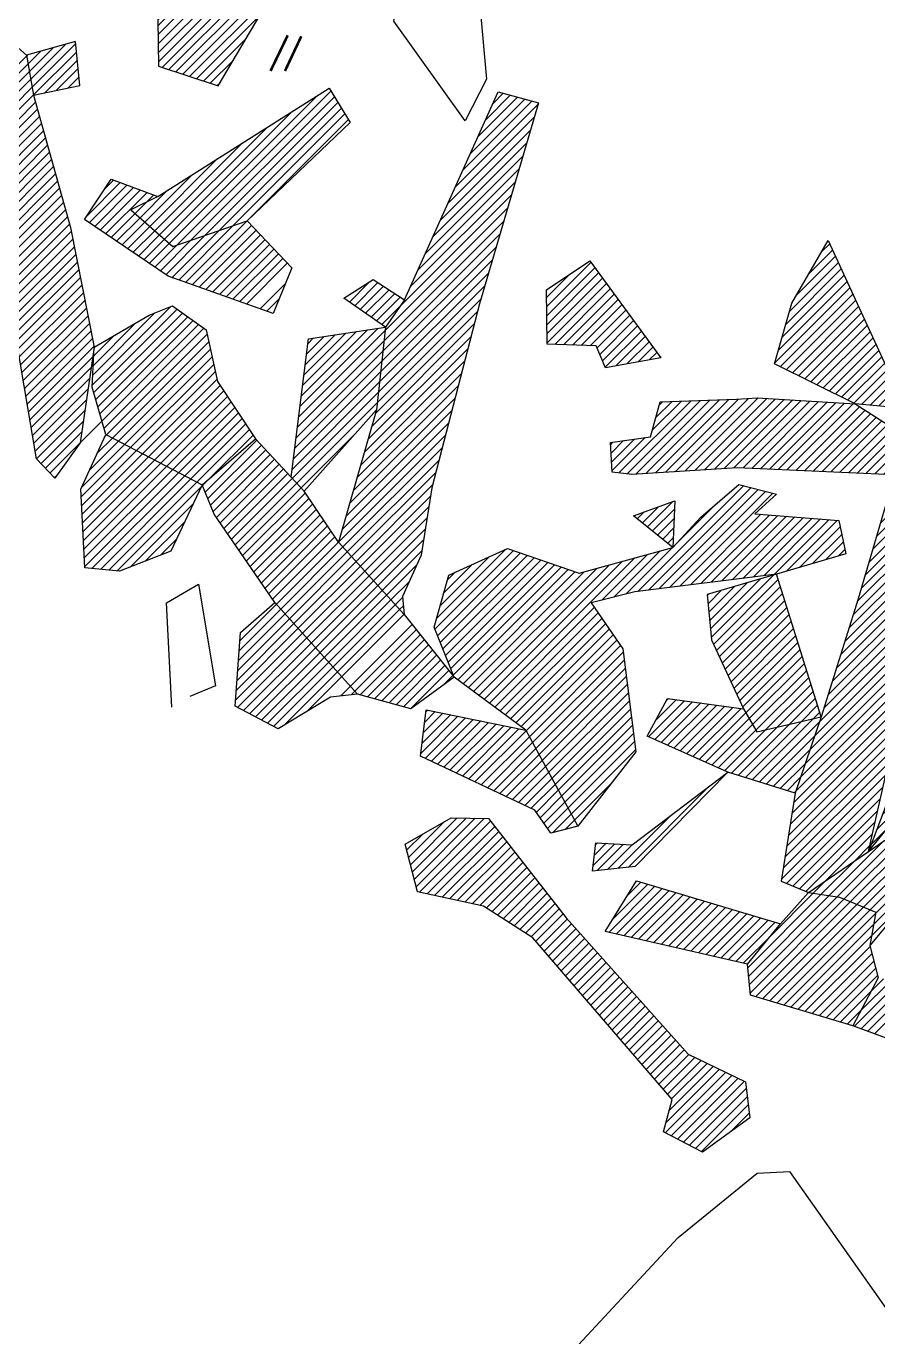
# Model space of a CAD drawing. Header units: metres. Extents: x -2.03 to 0.57, y -19.87 to -14.8.
# Drawn here: x -0.305 to 0.023, y -19.431 to -18.926 of the extents above; entities that cross this region are included whole.
import ezdxf

# ---------------------------------------------------------------- set-up
doc = ezdxf.new("R2010")
doc.units = ezdxf.units.M
doc.header["$LTSCALE"] = 25
doc.header["$MEASUREMENT"] = 0
doc.layers.get('0').update_dxf_attribs({"linetype": 'CONTINUOUS'})
for name, color, linetype in [('FEUER', 1, 'CONTINUOUS'), ('KNOCHEN', 2, 'CONTINUOUS'), ('KNOCHENSCHRAFF', 2, 'CONTINUOUS'), ('STEINE', 4, 'CONTINUOUS')]:
    doc.layers.add(name, color=color, linetype=linetype)

# ---------------------------------------------------------------- blocks, each defined once
blk = doc.blocks.new('*X8')
at = {"color": 0}
for p, q in [((-32.464, -1895.691), (-30.508, -1893.734)), ((-32.456, -1896.036), (-30.455, -1894.035)), ((-32.4, -1896.334), (-30.402, -1894.335)), ((-32.344, -1896.631), (-30.349, -1894.636)), ((-32.288, -1896.929), (-30.296, -1894.936)), ((-32.232, -1897.226), (-30.242, -1895.237)), ((-32.176, -1897.524), (-30.166, -1895.514)), ((-32.12, -1897.821), (-30.089, -1895.79)), ((-32.064, -1898.119), (-30.012, -1896.067)), ((-32.008, -1898.416), (-29.935, -1896.344)), ((-31.952, -1898.713), (-29.858, -1896.62)), ((-31.896, -1899.011), (-29.781, -1896.897)), ((-31.839, -1899.308), (-29.704, -1897.173)), ((-31.783, -1899.606), (-29.627, -1897.45)), ((-31.727, -1899.903), (-29.55, -1897.726)), ((-31.674, -1900.204), (-29.473, -1898.003)), ((-31.623, -1900.506), (-29.396, -1898.28)), ((-31.571, -1900.808), (-29.319, -1898.556)), ((-31.52, -1901.11), (-29.242, -1898.833)), ((-31.468, -1901.412), (-29.165, -1899.109)), ((-31.417, -1901.714), (-29.088, -1899.386)), ((-31.365, -1902.016), (-29.011, -1899.662)), ((-31.314, -1902.318), (-28.934, -1899.939)), ((-31.262, -1902.62), (-28.857, -1900.216)), ((-31.211, -1902.922), (-28.79, -1900.502)), ((-31.159, -1903.224), (-28.732, -1900.797)), ((-31.108, -1903.526), (-28.673, -1901.092)), ((-31.056, -1903.828), (-28.615, -1901.387)), ((-31.005, -1904.13), (-28.556, -1901.682)), ((-30.953, -1904.433), (-28.497, -1901.977)), ((-30.902, -1904.735), (-28.439, -1902.272)), ((-30.85, -1905.037), (-28.38, -1902.567)), ((-30.799, -1905.339), (-28.322, -1902.862)), ((-30.747, -1905.641), (-28.263, -1903.157)), ((-30.695, -1905.943), (-28.205, -1903.452)), ((-30.644, -1906.245), (-28.146, -1903.747)), ((-27.977, -1906.407), (-24.972, -1903.401)), ((-27.959, -1906.035), (-25.568, -1903.643)), ((-27.923, -1906.706), (-24.716, -1903.498)), ((-27.844, -1906.981), (-24.509, -1903.645)), ((-27.766, -1907.255), (-24.302, -1903.791)), ((-30.592, -1906.547), (-28.088, -1904.042)), ((-30.541, -1906.849), (-28.029, -1904.337)), ((-29.61, -1909.807), (-23.888, -1904.085)), ((-27.941, -1905.663), (-26.317, -1904.039)), ((-27.687, -1907.53), (-24.095, -1903.938)), ((-27.529, -1908.08), (-23.681, -1904.231)), ((-30.489, -1907.151), (-27.97, -1904.632)), ((-27.922, -1905.291), (-27.155, -1904.523)), ((-27.438, -1908.342), (-23.554, -1904.458)), ((-27.206, -1908.463), (-23.492, -1904.749)), ((-30.438, -1907.453), (-27.912, -1904.927)), ((-30.386, -1907.755), (-27.96, -1905.329)), ((-26.973, -1908.584), (-23.429, -1905.04)), ((-26.741, -1908.706), (-23.366, -1905.331)), ((-30.335, -1908.057), (-28.021, -1905.743)), ((-26.508, -1908.827), (-23.303, -1905.622)), ((-30.283, -1908.359), (-28.082, -1906.158)), ((-26.276, -1908.948), (-23.241, -1905.912)), ((-26.044, -1909.069), (-23.178, -1906.203)), ((-30.232, -1908.661), (-28.143, -1906.572)), ((-25.811, -1909.19), (-23.057, -1906.436)), ((-25.579, -1909.311), (-22.915, -1906.648)), ((-25.346, -1909.432), (-22.774, -1906.86)), ((-30.18, -1908.963), (-28.203, -1906.986)), ((-25.114, -1909.553), (-22.633, -1907.072)), ((-24.881, -1909.675), (-22.491, -1907.285)), ((-30.13, -1909.266), (-28.264, -1907.4)), ((-29.956, -1909.446), (-28.325, -1907.815)), ((-24.649, -1909.796), (-22.35, -1907.497)), ((-24.417, -1909.917), (-22.209, -1907.709)), ((-29.783, -1909.626), (-28.386, -1908.229)), ((-27.481, -1908.385), (-27.438, -1908.342)), ((-24.184, -1910.038), (-22.067, -1907.921)), ((-23.952, -1910.159), (-21.926, -1908.133)), ((-23.439, -1910), (-21.785, -1908.346)), ((-28.406, -1910.724), (-26.508, -1908.827)), ((-28.377, -1910.342), (-26.741, -1908.706)), ((-28.078, -1909.689), (-26.973, -1908.584)), ((-27.78, -1909.037), (-27.206, -1908.463)), ((-23.633, -1910.547), (-21.635, -1908.549)), ((-23.53, -1910.798), (-21.464, -1908.732)), ((-28.39, -1911.062), (-26.276, -1908.948)), ((-28.374, -1911.399), (-26.044, -1909.069)), ((-28.357, -1911.736), (-25.811, -1909.19)), ((-28.341, -1912.074), (-25.579, -1909.311)), ((-23.427, -1911.049), (-21.294, -1908.916)), ((-23.325, -1911.3), (-21.124, -1909.099)), ((-23.198, -1911.526), (-20.954, -1909.283)), ((-29.436, -1909.987), (-29.341, -1909.891)), ((-28.325, -1912.411), (-25.346, -1909.432)), ((-28.309, -1912.749), (-25.114, -1909.553)), ((-28.293, -1913.086), (-24.881, -1909.675)), ((-28.277, -1913.423), (-24.649, -1909.796)), ((-23.053, -1911.736), (-20.784, -1909.466)), ((-22.909, -1911.945), (-20.614, -1909.649)), ((-22.765, -1912.154), (-20.444, -1909.833)), ((-27.993, -1913.494), (-24.417, -1909.917)), ((-27.671, -1913.524), (-24.184, -1910.038)), ((-27.348, -1913.555), (-23.952, -1910.159)), ((-27.025, -1913.586), (-23.787, -1910.348)), ((-23.735, -1910.296), (-23.439, -1910)), ((-22.621, -1912.364), (-20.273, -1910.016)), ((-22.477, -1912.573), (-20.102, -1910.199)), ((-22.332, -1912.782), (-19.931, -1910.381)), ((-6.954, -1914.374), (-2.878, -1910.298)), ((-6.55, -1914.324), (-2.597, -1910.371)), ((-22.188, -1912.992), (-19.77, -1910.573)), ((-22.044, -1913.201), (-19.627, -1910.785)), ((-6.146, -1914.274), (-2.317, -1910.444)), ((-5.742, -1914.223), (-2.036, -1910.517)), ((-5.338, -1914.173), (-1.755, -1910.59)), ((-26.52, -1913.435), (-24.102, -1911.017)), ((-21.9, -1913.41), (-19.485, -1910.996)), ((-21.756, -1913.62), (-19.343, -1911.208)), ((-21.611, -1913.829), (-19.201, -1911.419)), ((-7.405, -1914.472), (-3.934, -1911.001)), ((-4.935, -1914.123), (-2.215, -1911.403)), ((-4.531, -1914.073), (-1.887, -1911.429)), ((-25.939, -1913.207), (-24.418, -1911.686)), ((-21.467, -1914.039), (-19.059, -1911.63)), ((-21.323, -1914.248), (-18.917, -1911.842)), ((-4.127, -1914.022), (-1.558, -1911.454)), ((-3.723, -1913.972), (-1.23, -1911.479)), ((-3.319, -1913.922), (-0.902, -1911.504)), ((-2.916, -1913.872), (-0.574, -1911.53)), ((-2.512, -1913.821), (-0.245, -1911.555)), ((-2.108, -1913.771), (0.083, -1911.58)), ((-1.704, -1913.721), (0.411, -1911.606)), ((-1.225, -1913.595), (0.739, -1911.631)), ((-0.724, -1913.447), (0.841, -1911.883)), ((-25.357, -1912.978), (-24.733, -1912.355)), ((-21.179, -1914.457), (-18.775, -1912.053)), ((-21.035, -1914.667), (-18.633, -1912.265)), ((-0.223, -1913.3), (0.902, -1912.176)), ((-20.882, -1914.867), (-18.491, -1912.476)), ((-20.714, -1915.053), (-18.323, -1912.662)), ((-20.546, -1915.239), (-18.155, -1912.847)), ((-14.779, -1915.835), (-11.746, -1912.802)), ((-14.721, -1915.424), (-12.057, -1912.76)), ((-14.677, -1916.088), (-11.483, -1912.893)), ((-7.877, -1914.591), (-6.098, -1912.811)), ((0.278, -1913.153), (0.962, -1912.469)), ((0.779, -1913.006), (1.023, -1912.761)), ((-20.379, -1915.425), (-17.987, -1913.033)), ((-20.211, -1915.611), (-17.819, -1913.219)), ((-20.043, -1915.797), (-17.651, -1913.404)), ((-14.581, -1914.931), (-12.703, -1913.053)), ((-14.576, -1916.34), (-11.221, -1912.984)), ((-14.475, -1916.592), (-10.958, -1913.075)), ((-14.441, -1914.437), (-13.35, -1913.346)), ((-14.373, -1916.844), (-10.696, -1913.166)), ((-14.272, -1917.096), (-10.433, -1913.257)), ((-14.17, -1917.348), (-10.17, -1913.348)), ((-14.069, -1917.601), (-9.908, -1913.439)), ((-13.084, -1918.383), (-8.052, -1913.352)), ((-12.881, -1918.534), (-7.564, -1913.217)), ((-12.678, -1918.684), (-7.075, -1913.081)), ((-8.349, -1914.709), (-6.586, -1912.946)), ((-19.876, -1915.983), (-17.483, -1913.59)), ((-19.708, -1916.168), (-17.315, -1913.776)), ((-14.301, -1913.943), (-13.996, -1913.638)), ((-13.897, -1917.782), (-9.645, -1913.53)), ((-13.694, -1917.932), (-9.383, -1913.621)), ((-13.49, -1918.083), (-9.03, -1913.622)), ((-13.287, -1918.233), (-8.541, -1913.487)), ((-19.54, -1916.354), (-17.147, -1913.961)), ((-19.373, -1916.54), (-16.98, -1914.147)), ((-19.205, -1916.726), (-16.812, -1914.333)), ((-22.292, -1916.278), (-20.882, -1914.867)), ((-19.037, -1916.912), (-16.644, -1914.518)), ((-18.87, -1917.098), (-16.476, -1914.704)), ((-18.702, -1917.284), (-16.308, -1914.89)), ((-22.375, -1917.421), (-20.379, -1915.425)), ((-22.348, -1917.04), (-20.546, -1915.239)), ((-22.32, -1916.659), (-20.714, -1915.053)), ((-18.534, -1917.47), (-16.14, -1915.075)), ((-18.367, -1917.655), (-15.972, -1915.261)), ((-12.474, -1918.834), (-8.635, -1914.995)), ((-12.271, -1918.985), (-8.491, -1915.204)), ((-12.068, -1919.135), (-8.347, -1915.414)), ((-22.43, -1918.184), (-20.043, -1915.797)), ((-22.403, -1917.803), (-20.211, -1915.611)), ((-18.031, -1918.027), (-15.657, -1915.653)), ((-17.864, -1918.213), (-15.5, -1915.85)), ((-11.865, -1919.285), (-8.202, -1915.623)), ((-11.662, -1919.436), (-8.058, -1915.832)), ((-22.458, -1918.565), (-19.876, -1915.983)), ((-22.386, -1918.846), (-19.708, -1916.168)), ((-22.154, -1918.968), (-19.54, -1916.354)), ((-17.656, -1918.359), (-15.343, -1916.046)), ((-17.378, -1918.435), (-15.186, -1916.243)), ((-17.101, -1918.512), (-15.029, -1916.439)), ((-11.459, -1919.586), (-7.914, -1916.042)), ((-11.262, -1919.743), (-7.77, -1916.251)), ((-11.138, -1919.973), (-7.626, -1916.46)), ((-21.923, -1919.09), (-19.373, -1916.54)), ((-21.691, -1919.212), (-19.205, -1916.726)), ((-21.459, -1919.334), (-19.037, -1916.912)), ((-16.824, -1918.588), (-14.872, -1916.635)), ((-16.547, -1918.665), (-14.715, -1916.832)), ((-11.014, -1920.202), (-7.524, -1916.712)), ((-21.227, -1919.456), (-18.87, -1917.098)), ((-20.996, -1919.577), (-18.702, -1917.284)), ((-20.601, -1919.536), (-18.534, -1917.47)), ((-16.27, -1918.741), (-14.557, -1917.028)), ((-15.993, -1918.818), (-14.4, -1917.225)), ((-15.716, -1918.894), (-14.243, -1917.421)), ((-10.89, -1920.432), (-7.484, -1917.026)), ((-10.766, -1920.662), (-7.444, -1917.339)), ((-19.704, -1918.993), (-18.367, -1917.655)), ((-14.435, -1917.966), (-14.086, -1917.617)), ((-10.643, -1920.891), (-7.404, -1917.653)), ((-10.519, -1921.121), (-7.364, -1917.966)), ((-18.406, -1918.402), (-18.031, -1918.027)), ((-18.008, -1918.358), (-17.864, -1918.213)), ((-10.395, -1921.351), (-7.324, -1918.28)), ((-15.172, -1919.41), (-14.769, -1919.007)), ((-15.122, -1919.007), (-15.062, -1918.947)), ((-10.271, -1921.581), (-7.284, -1918.593)), ((-10.147, -1921.81), (-7.243, -1918.907)), ((-15.321, -1920.62), (-13.889, -1919.188)), ((-15.271, -1920.217), (-14.182, -1919.128)), ((-15.222, -1919.814), (-14.475, -1919.067)), ((-15.16, -1920.813), (-13.595, -1919.248)), ((-14.919, -1920.926), (-13.302, -1919.308)), ((-14.679, -1921.039), (-13.008, -1919.368)), ((-14.438, -1921.152), (-12.715, -1919.428)), ((-14.198, -1921.265), (-12.421, -1919.488)), ((-10.023, -1922.04), (-7.203, -1919.22)), ((-13.957, -1921.378), (-12.128, -1919.549)), ((-13.717, -1921.491), (-11.835, -1919.609)), ((-13.476, -1921.604), (-11.541, -1919.669)), ((-13.236, -1921.717), (-11.262, -1919.743)), ((-12.995, -1921.83), (-11.138, -1919.973)), ((-9.899, -1922.27), (-7.163, -1919.534)), ((-9.775, -1922.499), (-7.123, -1919.847)), ((-12.755, -1921.943), (-11.014, -1920.202)), ((-12.514, -1922.056), (-10.89, -1920.432)), ((-9.652, -1922.729), (-7.083, -1920.161)), ((-9.528, -1922.959), (-7.043, -1920.474)), ((-12.274, -1922.169), (-10.766, -1920.662)), ((-12.033, -1922.282), (-10.643, -1920.891)), ((-11.793, -1922.395), (-10.519, -1921.121)), ((-11.552, -1922.508), (-10.395, -1921.351)), ((-11.312, -1922.621), (-10.271, -1921.581)), ((-11.071, -1922.734), (-10.147, -1921.81)), ((-9.404, -1923.188), (-7.975, -1921.76)), ((-7.337, -1925.01), (-4.243, -1921.917)), ((-10.869, -1922.886), (-10.023, -1922.04)), ((-10.725, -1923.095), (-9.899, -1922.27)), ((-10.581, -1923.305), (-9.775, -1922.499)), ((-10.437, -1923.514), (-9.652, -1922.729)), ((-10.236, -1923.667), (-9.528, -1922.959)), ((-7.732, -1925.052), (-5.698, -1923.018)), ((-15.797, -1924.632), (-14.413, -1923.248)), ((-15.725, -1924.913), (-13.916, -1923.104)), ((-15.652, -1925.194), (-13.569, -1923.111)), ((-15.579, -1925.474), (-13.222, -1923.117)), ((-15.506, -1925.755), (-12.875, -1923.124)), ((-15.37, -1925.972), (-12.63, -1923.233)), ((-15.08, -1926.036), (-12.475, -1923.431)), ((-9.762, -1923.547), (-9.404, -1923.188)), ((-9.288, -1923.426), (-9.28, -1923.418)), ((-9.28, -1923.418), (-9.246, -1923.384)), ((-15.87, -1924.351), (-15.246, -1923.727)), ((-14.79, -1926.099), (-12.32, -1923.63)), ((-14.5, -1926.163), (-12.165, -1923.829)), ((-14.21, -1926.227), (-12.01, -1924.027)), ((-13.92, -1926.29), (-11.855, -1924.226)), ((-13.63, -1926.354), (-11.7, -1924.424)), ((-8.677, -1924.937), (-7.841, -1924.1)), ((-8.629, -1924.534), (-8.176, -1924.082)), ((-8.58, -1924.132), (-8.51, -1924.063)), ((-8.523, -1925.136), (-7.506, -1924.119)), ((-8.128, -1925.094), (-7.152, -1924.118)), ((-13.34, -1926.417), (-11.545, -1924.623)), ((-13.05, -1926.481), (-11.39, -1924.821)), ((-12.798, -1926.583), (-11.235, -1925.02)), ((-12.582, -1926.72), (-11.081, -1925.219)), ((-12.366, -1926.858), (-10.926, -1925.417)), ((-12.15, -1926.995), (-10.771, -1925.616)), ((-11.934, -1927.133), (-10.616, -1925.814)), ((-11.718, -1927.27), (-10.461, -1926.013)), ((-8.077, -1927.518), (-6.298, -1925.739)), ((-7.933, -1927.021), (-6.57, -1925.658)), ((-7.789, -1927.584), (-6.026, -1925.821)), ((-7.502, -1927.65), (-5.754, -1925.902)), ((-7.356, -1926.091), (-6.842, -1925.577)), ((-7.214, -1927.716), (-5.481, -1925.983)), ((-6.927, -1927.782), (-5.209, -1926.065)), ((-2.719, -1928.878), (0.109, -1926.049)), ((-1.826, -1927.632), (-0.198, -1926.003)), ((-11.502, -1927.408), (-10.306, -1926.211)), ((-11.286, -1927.545), (-10.151, -1926.41)), ((-6.639, -1927.848), (-4.937, -1926.146)), ((-6.352, -1927.914), (-4.665, -1926.227)), ((-6.064, -1927.98), (-4.392, -1926.309)), ((-5.776, -1928.046), (-4.12, -1926.39)), ((-5.489, -1928.112), (-3.848, -1926.471)), ((-5.201, -1928.178), (-3.576, -1926.553)), ((-2.687, -1929.199), (0.417, -1926.096)), ((-2.655, -1929.521), (0.724, -1926.142)), ((-2.623, -1929.843), (0.99, -1926.229)), ((-2.421, -1929.994), (1.241, -1926.332)), ((-2.149, -1930.076), (1.491, -1926.435)), ((-1.877, -1930.158), (1.742, -1926.538)), ((-11.07, -1927.683), (-9.996, -1926.609)), ((-10.89, -1927.856), (-9.841, -1926.807)), ((-10.726, -1928.046), (-9.683, -1927.003)), ((-4.914, -1928.244), (-3.304, -1926.634)), ((-4.626, -1928.31), (-3.031, -1926.715)), ((-4.339, -1928.376), (-2.759, -1926.797)), ((-4.051, -1928.442), (-2.487, -1926.878)), ((-3.763, -1928.508), (-2.215, -1926.959)), ((-3.476, -1928.574), (-1.942, -1927.041)), ((-1.605, -1930.239), (1.993, -1926.641)), ((-1.333, -1930.321), (2.201, -1926.786)), ((-10.563, -1928.236), (-9.516, -1927.189)), ((-10.399, -1928.427), (-9.349, -1927.376)), ((-10.236, -1928.617), (-9.182, -1927.562)), ((-3.188, -1928.64), (-1.67, -1927.122)), ((-1.061, -1930.402), (2.125, -1927.216)), ((-10.072, -1928.807), (-9.015, -1927.749)), ((-9.909, -1928.997), (-8.848, -1927.935)), ((-2.901, -1928.706), (-1.826, -1927.632)), ((-0.789, -1930.484), (2.049, -1927.645)), ((-0.517, -1930.565), (1.99, -1928.058)), ((-9.745, -1929.187), (-8.68, -1928.122)), ((-9.582, -1929.377), (-8.513, -1928.308)), ((-9.418, -1929.567), (-8.346, -1928.495)), ((-0.246, -1930.647), (2.062, -1928.34)), ((-9.255, -1929.757), (-8.179, -1928.681)), ((-9.091, -1929.947), (-8.012, -1928.868)), ((-8.928, -1930.137), (-7.845, -1929.054)), ((0.026, -1930.729), (2.134, -1928.621)), ((0.298, -1930.81), (2.206, -1928.903)), ((-8.764, -1930.327), (-7.678, -1929.241)), ((-8.6, -1930.517), (-7.511, -1929.427)), ((-8.437, -1930.707), (-7.344, -1929.614)), ((0.57, -1930.892), (2.278, -1929.184)), ((1.384, -1931.139), (3.114, -1929.409)), ((1.64, -1930.529), (2.813, -1929.356)), ((1.642, -1931.234), (3.415, -1929.461)), ((1.901, -1931.329), (3.716, -1929.514)), ((2.025, -1929.791), (2.513, -1929.303)), ((2.159, -1931.424), (4.017, -1929.567)), ((-8.273, -1930.897), (-7.177, -1929.8)), ((-8.11, -1931.087), (-7.01, -1929.986)), ((0.842, -1930.973), (2.025, -1929.791)), ((-7.946, -1931.277), (-6.843, -1930.173)), ((-7.783, -1931.467), (-6.675, -1930.359)), ((-7.619, -1931.657), (-6.508, -1930.546)), ((1.114, -1931.055), (1.64, -1930.529)), ((-7.456, -1931.847), (-6.341, -1930.732)), ((-7.292, -1932.037), (-6.174, -1930.919)), ((-7.129, -1932.227), (-6.007, -1931.105)), ((-6.965, -1932.417), (-5.84, -1931.292)), ((-6.802, -1932.607), (-5.673, -1931.478)), ((-6.638, -1932.797), (-5.506, -1931.665)), ((-6.475, -1932.987), (-5.339, -1931.851)), ((-6.311, -1933.177), (-5.172, -1932.038)), ((-6.147, -1933.367), (-4.999, -1932.219)), ((-5.984, -1933.557), (-4.761, -1932.334)), ((-5.82, -1933.747), (-4.522, -1932.449)), ((-5.657, -1933.937), (-4.283, -1932.564)), ((-5.901, -1935.242), (-3.567, -1932.908)), ((-5.874, -1934.862), (-3.806, -1932.793)), ((-5.748, -1934.381), (-4.045, -1932.678)), ((-5.668, -1935.362), (-3.329, -1933.023)), ((-5.434, -1935.482), (-3.09, -1933.138)), ((-5.201, -1935.602), (-2.851, -1933.253)), ((-4.967, -1935.722), (-2.78, -1933.535)), ((-4.734, -1935.842), (-2.742, -1933.85)), ((-4.5, -1935.962), (-2.703, -1934.165)), ((-3.383, -1935.199), (-2.664, -1934.48))]:
    blk.add_line(p, q, dxfattribs=at)
blk = doc.blocks.new('*X9')
at = {"color": 0}
for p, q in [((-19.032, -1889.329), (-15.368, -1885.666)), ((-20.891, -1889.067), (-17.948, -1886.124)), ((-20.643, -1889.172), (-17.509, -1886.039)), ((-20.394, -1889.277), (-17.07, -1885.953)), ((-20.145, -1889.382), (-16.631, -1885.868)), ((-19.87, -1889.461), (-16.192, -1885.783)), ((-19.451, -1889.395), (-15.754, -1885.697)), ((-18.613, -1889.264), (-15.369, -1886.02)), ((-22.383, -1888.438), (-20.581, -1886.636)), ((-22.134, -1888.543), (-20.142, -1886.551)), ((-21.886, -1888.647), (-19.704, -1886.465)), ((-21.637, -1888.752), (-19.265, -1886.38)), ((-21.388, -1888.857), (-18.826, -1886.295)), ((-21.14, -1888.962), (-18.387, -1886.209)), ((-18.193, -1889.198), (-15.369, -1886.373)), ((-22.84, -1887.127), (-22.776, -1887.063)), ((-22.756, -1887.396), (-22.337, -1886.978)), ((-22.672, -1887.666), (-21.898, -1886.892)), ((-22.587, -1887.935), (-21.459, -1886.807)), ((-22.503, -1888.204), (-21.02, -1886.722)), ((-17.774, -1889.132), (-15.369, -1886.727)), ((-17.355, -1889.066), (-15.369, -1887.081)), ((-16.936, -1889.001), (-15.37, -1887.435)), ((-16.516, -1888.935), (-15.37, -1887.789)), ((-16.097, -1888.869), (-15.37, -1888.142)), ((-25.071, -1891.833), (-21.886, -1888.647)), ((-23.884, -1890.292), (-22.134, -1888.543)), ((-22.697, -1888.752), (-22.383, -1888.438)), ((-15.678, -1888.804), (-15.37, -1888.496)), ((-25.458, -1892.573), (-21.637, -1888.752)), ((-25.452, -1892.921), (-21.388, -1888.857)), ((-25.447, -1893.27), (-21.14, -1888.962)), ((-25.442, -1893.618), (-20.891, -1889.067)), ((-25.436, -1893.966), (-20.643, -1889.172)), ((-25.293, -1894.176), (-20.394, -1889.277)), ((-25.027, -1894.264), (-20.145, -1889.382)), ((-24.761, -1894.352), (-20.013, -1889.603)), ((-24.496, -1894.44), (-20.523, -1890.467)), ((-24.23, -1894.527), (-21.033, -1891.33)), ((-23.964, -1894.615), (-21.543, -1892.194)), ((-23.699, -1894.703), (-22.053, -1893.057)), ((-30.508, -1893.734), (-30.47, -1893.697)), ((-30.455, -1894.035), (-29.98, -1893.56)), ((-30.402, -1894.335), (-29.489, -1893.423)), ((-30.349, -1894.636), (-28.998, -1893.285)), ((-30.296, -1894.936), (-28.623, -1893.263)), ((-30.242, -1895.237), (-28.589, -1893.584)), ((-29.807, -1895.155), (-28.556, -1893.904)), ((-29.36, -1895.061), (-28.523, -1894.224)), ((-23.433, -1894.791), (-22.563, -1893.921)), ((-28.912, -1894.967), (-28.49, -1894.545)), ((-28.464, -1894.873), (-28.457, -1894.865)), ((-25.013, -1900.967), (-19.301, -1895.256)), ((-24.719, -1901.027), (-18.785, -1895.092)), ((-23.168, -1894.879), (-23.072, -1894.784)), ((-12.828, -1896.207), (-11.874, -1895.252)), ((-12.538, -1895.563), (-12.151, -1895.176)), ((-24.18, -1900.841), (-18.65, -1895.312)), ((-23.64, -1900.655), (-18.516, -1895.531)), ((-23.101, -1900.47), (-18.381, -1895.75)), ((-13.987, -1898.78), (-10.808, -1895.601)), ((-13.697, -1898.137), (-11.041, -1895.481)), ((-13.407, -1897.493), (-11.319, -1895.405)), ((-13.118, -1896.85), (-11.596, -1895.328)), ((-25.201, -1900.802), (-20.265, -1895.865)), ((-22.562, -1900.284), (-18.247, -1895.969)), ((-22.022, -1900.098), (-18.113, -1896.188)), ((-14.277, -1899.423), (-10.954, -1896.101)), ((-25.389, -1900.636), (-21.228, -1896.475)), ((-14.566, -1900.067), (-11.101, -1896.601)), ((-25.577, -1900.471), (-22.191, -1897.084)), ((-14.856, -1900.71), (-11.248, -1897.101)), ((-25.765, -1900.305), (-23.154, -1897.694)), ((-15.146, -1901.353), (-11.394, -1897.602)), ((-15.436, -1901.997), (-11.541, -1898.102)), ((-28.184, -1899.896), (-26.903, -1898.615)), ((-28.098, -1900.163), (-26.645, -1898.711)), ((-27.511, -1898.869), (-27.161, -1898.519)), ((-25.954, -1900.14), (-24.117, -1898.304)), ((-15.726, -1902.64), (-11.688, -1898.602)), ((-27.887, -1900.306), (-26.388, -1898.806)), ((-27.677, -1900.449), (-26.13, -1898.902)), ((-27.467, -1900.593), (-25.872, -1898.998)), ((-26.142, -1899.975), (-25.08, -1898.913)), ((-25.883, -1899.363), (-25.614, -1899.094)), ((-16.131, -1903.399), (-11.834, -1899.102)), ((-27.256, -1900.736), (-26.33, -1899.809)), ((-26.33, -1899.809), (-25.883, -1899.363)), ((-16.692, -1904.314), (-11.981, -1899.602)), ((-27.046, -1900.879), (-26.142, -1899.975)), ((-26.836, -1901.022), (-25.954, -1900.14)), ((-26.625, -1901.165), (-25.765, -1900.305)), ((-24.652, -1902.374), (-22.562, -1900.284)), ((-24.391, -1902.467), (-22.022, -1900.098)), ((-24.13, -1902.559), (-21.843, -1900.272)), ((-16.736, -1904.711), (-12.127, -1900.103)), ((-26.415, -1901.309), (-25.577, -1900.471)), ((-26.205, -1901.452), (-25.389, -1900.636)), ((-25.994, -1901.595), (-25.201, -1900.802)), ((-25.153, -1902.168), (-23.64, -1900.655)), ((-24.913, -1902.282), (-23.101, -1900.47)), ((-23.868, -1902.651), (-21.671, -1900.454)), ((-23.607, -1902.743), (-21.499, -1900.636)), ((-23.346, -1902.836), (-21.327, -1900.817)), ((-16.779, -1905.108), (-12.274, -1900.603)), ((-25.784, -1901.738), (-25.013, -1900.967)), ((-25.574, -1901.881), (-24.719, -1901.027)), ((-25.363, -1902.025), (-24.18, -1900.841)), ((-23.085, -1902.928), (-21.155, -1900.999)), ((-22.823, -1903.02), (-20.983, -1901.18)), ((-16.823, -1905.505), (-12.421, -1901.103)), ((-0.375, -1902.139), (0.547, -1901.217)), ((0.121, -1901.289), (0.435, -1900.975)), ((-22.562, -1903.113), (-20.811, -1901.362)), ((-22.301, -1903.205), (-20.639, -1901.543)), ((-22.04, -1903.297), (-20.467, -1901.725)), ((-16.867, -1905.902), (-12.567, -1901.603)), ((-10.475, -1903.4), (-8.768, -1901.693)), ((-1.123, -1903.594), (0.77, -1901.701)), ((-0.871, -1902.988), (0.658, -1901.459)), ((-16.91, -1906.299), (-12.714, -1902.103)), ((-10.48, -1903.051), (-9.576, -1902.147)), ((-10.469, -1903.748), (-8.619, -1901.897)), ((-10.464, -1904.096), (-8.469, -1902.101)), ((-10.459, -1904.444), (-8.319, -1902.305)), ((-1.4, -1904.578), (0.993, -1902.185)), ((-1.261, -1904.086), (0.881, -1901.943)), ((-21.517, -1903.482), (-20.538, -1902.503)), ((-18.074, -1903.22), (-17.309, -1902.456)), ((-17.865, -1903.365), (-16.974, -1902.474)), ((-17.657, -1903.51), (-16.759, -1902.613)), ((-17.448, -1903.655), (-16.544, -1902.752)), ((-16.954, -1906.696), (-12.861, -1902.604)), ((-10.454, -1904.793), (-8.17, -1902.509)), ((-10.161, -1904.854), (-8.02, -1902.713)), ((-1.677, -1905.562), (1.216, -1902.669)), ((-1.538, -1905.07), (1.104, -1902.427)), ((-21.256, -1903.574), (-20.784, -1903.103)), ((-18.282, -1903.075), (-18.264, -1903.057)), ((-17.24, -1903.801), (-16.329, -1902.89)), ((-17.031, -1903.946), (-16.114, -1903.029)), ((-16.997, -1907.094), (-13.007, -1903.104)), ((-9.82, -1904.867), (-7.871, -1902.917)), ((-9.48, -1904.879), (-7.721, -1903.121)), ((-9.139, -1904.892), (-7.571, -1903.325)), ((-1.474, -1905.712), (1.327, -1902.911)), ((-1.238, -1905.83), (1.439, -1903.153)), ((-17.069, -1907.519), (-13.139, -1903.589)), ((-16.823, -1904.091), (-16.131, -1903.399)), ((-8.798, -1904.905), (-7.422, -1903.529)), ((-8.529, -1904.99), (-7.272, -1903.733)), ((-1.002, -1905.947), (1.55, -1903.395)), ((-0.765, -1906.065), (1.662, -1903.637)), ((-20.033, -1907.654), (-16.692, -1904.314)), ((-19.982, -1907.25), (-16.966, -1904.234)), ((-19.932, -1906.846), (-17.381, -1904.295)), ((-19.882, -1906.442), (-17.796, -1904.357)), ((-17.211, -1908.015), (-13.263, -1904.066)), ((-8.423, -1905.237), (-7.123, -1903.937)), ((-8.317, -1905.484), (-6.973, -1904.141)), ((-8.211, -1905.732), (-6.823, -1904.344)), ((-0.529, -1906.182), (1.774, -1903.879)), ((-0.293, -1906.299), (1.885, -1904.121)), ((-20.083, -1908.058), (-16.736, -1904.711)), ((-19.831, -1906.038), (-18.212, -1904.419)), ((-19.781, -1905.635), (-18.627, -1904.481)), ((-19.73, -1905.231), (-19.042, -1904.543)), ((-19.68, -1904.827), (-19.458, -1904.604)), ((-17.354, -1908.511), (-13.386, -1904.543)), ((-7.809, -1905.684), (-6.674, -1904.548)), ((-7.379, -1905.607), (-6.524, -1904.752)), ((-0.057, -1906.417), (1.997, -1904.363)), ((0.179, -1906.534), (2.108, -1904.605)), ((0.415, -1906.652), (2.22, -1904.847)), ((-20.134, -1908.462), (-16.779, -1905.108)), ((-17.497, -1909.007), (-13.509, -1905.02)), ((-6.948, -1905.53), (-6.375, -1904.956)), ((-6.518, -1905.453), (-6.225, -1905.16)), ((-6.088, -1905.377), (-6.075, -1905.364)), ((0.652, -1906.769), (2.331, -1905.089)), ((0.888, -1906.886), (2.443, -1905.331)), ((-20.184, -1908.866), (-16.823, -1905.505)), ((-17.639, -1909.503), (-13.632, -1905.496)), ((1.124, -1907.004), (2.554, -1905.573)), ((1.36, -1907.121), (2.666, -1905.815)), ((-20.285, -1909.674), (-16.91, -1906.299)), ((-20.234, -1909.27), (-16.867, -1905.902)), ((-17.782, -1910), (-13.756, -1905.973)), ((1.663, -1907.171), (2.778, -1906.057)), ((1.989, -1907.2), (2.889, -1906.299)), ((-20.273, -1910.016), (-16.954, -1906.696)), ((-17.925, -1910.496), (-13.879, -1906.45)), ((2.314, -1907.228), (3.001, -1906.541)), ((2.639, -1907.256), (3.112, -1906.783)), ((-20.102, -1910.199), (-16.997, -1907.094)), ((-18.067, -1910.992), (-14.002, -1906.927)), ((-7.69, -1909.807), (-4.909, -1907.026)), ((-7.374, -1909.845), (-4.544, -1907.015)), ((-7.031, -1909.855), (-4.179, -1907.003)), ((-6.653, -1909.831), (-3.813, -1906.991)), ((-6.401, -1908.165), (-5.274, -1907.038)), ((-6.276, -1909.807), (-3.448, -1906.98)), ((-6.263, -1907.674), (-5.64, -1907.05)), ((-6.126, -1907.183), (-6.005, -1907.062)), ((-5.898, -1909.783), (-3.079, -1906.964)), ((-5.52, -1909.759), (-2.696, -1906.934)), ((-5.143, -1909.735), (-2.319, -1906.912)), ((-4.765, -1909.71), (-1.987, -1906.933)), ((-4.387, -1909.686), (-1.655, -1906.954)), ((-4.009, -1909.662), (-1.322, -1906.975)), ((-3.632, -1909.638), (-0.99, -1906.996)), ((-3.254, -1909.614), (-0.658, -1907.017)), ((-2.902, -1909.615), (-0.325, -1907.039)), ((-2.564, -1909.631), (0.007, -1907.06)), ((-2.226, -1909.646), (0.339, -1907.081)), ((-1.888, -1909.662), (0.672, -1907.102)), ((-1.55, -1909.677), (1.004, -1907.123)), ((-1.211, -1909.693), (1.337, -1907.145)), ((-0.873, -1909.708), (1.581, -1907.254)), ((2.964, -1907.285), (3.224, -1907.025)), ((3.289, -1907.313), (3.335, -1907.267)), ((-18.352, -1911.984), (-14.248, -1907.88)), ((-18.21, -1911.488), (-14.125, -1907.404)), ((-0.535, -1909.724), (1.797, -1907.392)), ((-0.197, -1909.739), (2.013, -1907.529)), ((0.141, -1909.754), (2.228, -1907.667)), ((0.479, -1909.77), (2.444, -1907.805)), ((-19.931, -1910.381), (-17.849, -1908.299)), ((-18.491, -1912.476), (-14.372, -1908.357)), ((0.817, -1909.785), (2.66, -1907.942)), ((1.155, -1909.801), (2.876, -1908.08)), ((1.493, -1909.816), (3.092, -1908.218)), ((1.831, -1909.832), (3.308, -1908.355)), ((-18.323, -1912.662), (-14.495, -1908.834)), ((-8.004, -1908.707), (-7.919, -1908.622)), ((-7.985, -1909.041), (-7.506, -1908.562)), ((-7.965, -1909.375), (-7.092, -1908.503)), ((-7.946, -1909.709), (-6.679, -1908.443)), ((2.17, -1909.847), (3.524, -1908.493)), ((-18.155, -1912.847), (-14.618, -1909.311)), ((-17.987, -1913.033), (-14.741, -1909.788)), ((2.508, -1909.863), (2.959, -1909.412)), ((-17.819, -1913.219), (-14.865, -1910.264)), ((-17.651, -1913.404), (-14.945, -1910.698)), ((-6.588, -1911.887), (-5.613, -1910.912)), ((-17.483, -1913.59), (-15.011, -1911.117)), ((-6.979, -1911.571), (-6.719, -1911.311)), ((-6.783, -1911.729), (-6.166, -1911.112)), ((-6.392, -1912.045), (-5.551, -1911.204)), ((1.498, -1914.761), (4.861, -1911.399)), ((1.648, -1914.258), (4.929, -1910.977)), ((1.795, -1913.758), (4.554, -1910.998)), ((1.942, -1913.257), (4.18, -1911.019)), ((2.088, -1912.757), (3.805, -1911.041)), ((2.235, -1912.257), (3.43, -1911.062)), ((2.382, -1911.756), (3.055, -1911.083)), ((2.529, -1911.256), (2.68, -1911.104)), ((-17.315, -1913.776), (-15.077, -1911.537)), ((-6.196, -1912.203), (-5.566, -1911.572)), ((1.337, -1915.276), (4.757, -1911.855)), ((-17.147, -1913.961), (-15.143, -1911.957)), ((-16.98, -1914.147), (-15.209, -1912.377)), ((-6.001, -1912.361), (-5.581, -1911.94)), ((-5.805, -1912.519), (-5.595, -1912.309)), ((1.176, -1915.79), (4.654, -1912.312)), ((-16.812, -1914.333), (-15.275, -1912.796)), ((1.015, -1916.305), (4.551, -1912.769)), ((-16.644, -1914.518), (-15.471, -1913.346)), ((0.854, -1916.82), (4.448, -1913.225)), ((-4.156, -1915.819), (-2.226, -1913.889)), ((-4.124, -1916.141), (-1.725, -1913.742)), ((-4.035, -1916.405), (-1.55, -1913.921)), ((0.693, -1917.334), (4.345, -1913.682)), ((-16.476, -1914.704), (-15.761, -1913.989)), ((-4.254, -1914.856), (-3.729, -1914.331)), ((-4.221, -1915.177), (-3.228, -1914.184)), ((-4.189, -1915.498), (-2.727, -1914.037)), ((-3.923, -1916.647), (-1.466, -1914.19)), ((-3.811, -1916.889), (-1.381, -1914.459)), ((0.532, -1917.849), (4.242, -1914.138)), ((-16.308, -1914.89), (-16.022, -1914.604)), ((-16.14, -1915.075), (-15.994, -1914.929)), ((-4.286, -1914.535), (-4.23, -1914.479)), ((-3.7, -1917.131), (-1.297, -1914.728)), ((0.371, -1918.363), (4.139, -1914.595)), ((-15.972, -1915.261), (-15.966, -1915.254)), ((-3.588, -1917.372), (-1.212, -1914.997)), ((-3.476, -1917.614), (-1.128, -1915.266)), ((0.21, -1918.878), (4.036, -1915.052)), ((-3.364, -1917.856), (-1.044, -1915.535)), ((-3.252, -1918.097), (-0.959, -1915.804)), ((-0.14, -1919.935), (3.83, -1915.965)), ((0.041, -1919.4), (3.933, -1915.508)), ((-3.14, -1918.339), (-0.875, -1916.073)), ((-3.029, -1918.581), (-0.79, -1916.343)), ((-0.321, -1920.47), (3.727, -1916.422)), ((-2.917, -1918.823), (-0.706, -1916.612)), ((-2.793, -1919.053), (-0.621, -1916.881)), ((-0.503, -1921.005), (3.624, -1916.878)), ((-2.664, -1919.277), (-0.537, -1917.15)), ((-2.535, -1919.501), (-0.452, -1917.419)), ((-0.684, -1921.54), (3.521, -1917.335)), ((3.327, -1920.71), (6.732, -1917.305)), ((3.544, -1920.14), (6.608, -1917.076)), ((3.76, -1919.57), (6.199, -1917.131)), ((3.977, -1919), (5.791, -1917.186)), ((4.193, -1918.43), (5.382, -1917.241)), ((4.409, -1917.86), (4.974, -1917.296)), ((-2.406, -1919.726), (-0.368, -1917.688)), ((-2.036, -1919.71), (-0.284, -1917.957)), ((-0.865, -1922.075), (3.418, -1917.791)), ((2.894, -1921.851), (6.84, -1917.904)), ((3.111, -1921.28), (6.786, -1917.605)), ((-1.573, -1919.6), (-0.199, -1918.226)), ((-1.111, -1919.491), (-0.115, -1918.495)), ((-0.95, -1922.513), (3.315, -1918.248)), ((2.678, -1922.421), (6.894, -1918.204)), ((-6.544, -1919.974), (-5.158, -1918.589)), ((-6.3, -1920.084), (-4.847, -1918.631)), ((-6.276, -1919.353), (-5.469, -1918.546)), ((-6.056, -1920.194), (-4.536, -1918.674)), ((-5.874, -1918.598), (-5.78, -1918.503)), ((-5.812, -1920.303), (-4.225, -1918.717)), ((-5.568, -1920.413), (-3.914, -1918.759)), ((-5.324, -1920.523), (-3.603, -1918.802)), ((-5.08, -1920.632), (-3.292, -1918.844)), ((-4.836, -1920.742), (-2.981, -1918.887)), ((-1.018, -1922.934), (3.212, -1918.705)), ((-0.648, -1919.382), (-0.03, -1918.764)), ((2.461, -1922.991), (6.948, -1918.504)), ((5.753, -1920.052), (7.002, -1918.803)), ((-4.592, -1920.852), (-2.793, -1919.053)), ((-4.348, -1920.961), (-2.664, -1919.277)), ((-4.104, -1921.071), (-2.535, -1919.501)), ((-3.09, -1921.471), (-1.111, -1919.491)), ((-2.82, -1921.555), (-0.648, -1919.382)), ((-2.551, -1921.638), (-0.185, -1919.273)), ((-2.281, -1921.722), (0.041, -1919.4)), ((-1.085, -1923.355), (3.109, -1919.161)), ((-0.185, -1919.273), (0.054, -1919.034)), ((6.006, -1920.153), (7.056, -1919.103)), ((6.258, -1920.254), (7.11, -1919.403)), ((-3.86, -1921.18), (-2.406, -1919.726)), ((-3.616, -1921.29), (-2.036, -1919.71)), ((-3.36, -1921.387), (-1.573, -1919.6)), ((-2.011, -1921.806), (-0.14, -1919.935)), ((-1.153, -1923.777), (3.006, -1919.618)), ((1.742, -1926.538), (8.734, -1919.546)), ((1.993, -1926.641), (8.925, -1919.709)), ((2.201, -1926.786), (9.087, -1919.9)), ((6.511, -1920.355), (7.164, -1919.702)), ((6.764, -1920.456), (7.218, -1920.002)), ((16.741, -1920.025), (16.818, -1919.948)), ((-1.741, -1921.89), (-0.321, -1920.47)), ((-1.221, -1924.198), (2.903, -1920.074)), ((2.049, -1927.645), (9.411, -1920.283)), ((2.125, -1927.216), (9.249, -1920.092)), ((3.854, -1926.194), (9.573, -1920.475)), ((7.017, -1920.556), (7.272, -1920.301)), ((16.858, -1920.261), (17.079, -1920.04)), ((16.975, -1920.498), (17.34, -1920.133)), ((17.092, -1920.734), (17.601, -1920.225)), ((17.209, -1920.971), (17.862, -1920.317)), ((17.326, -1921.207), (18.123, -1920.41)), ((17.443, -1921.444), (18.384, -1920.502)), ((-1.471, -1921.973), (-0.503, -1921.005)), ((-1.357, -1925.041), (2.696, -1920.988)), ((-1.289, -1924.619), (2.799, -1920.531)), ((1.491, -1926.435), (7.023, -1920.904)), ((5.82, -1924.581), (9.736, -1920.666)), ((7.269, -1920.657), (7.326, -1920.601)), ((9.25, -1921.505), (9.898, -1920.857)), ((17.56, -1921.681), (18.646, -1920.595)), ((17.677, -1921.917), (18.907, -1920.687)), ((17.794, -1922.154), (19.168, -1920.78)), ((17.911, -1922.39), (19.429, -1920.872)), ((18.028, -1922.627), (19.69, -1920.965)), ((-1.424, -1925.462), (2.593, -1921.444)), ((18.145, -1922.863), (19.951, -1921.057)), ((18.262, -1923.1), (20.212, -1921.149)), ((18.379, -1923.336), (20.473, -1921.242)), ((18.496, -1923.573), (20.734, -1921.334)), ((18.613, -1923.809), (20.996, -1921.427)), ((18.73, -1924.046), (21.257, -1921.519)), ((-1.235, -1925.626), (2.49, -1921.901)), ((-1.201, -1922.057), (-0.684, -1921.54)), ((1.241, -1926.332), (5.898, -1921.675)), ((2.245, -1923.561), (4.221, -1921.584)), ((18.847, -1924.282), (21.518, -1921.612)), ((18.964, -1924.519), (21.491, -1921.992)), ((-0.984, -1925.729), (2.387, -1922.357)), ((-0.932, -1922.141), (-0.865, -1922.075)), ((0.99, -1926.229), (4.774, -1922.446)), ((19.081, -1924.755), (21.452, -1922.384)), ((-0.734, -1925.832), (2.284, -1922.814)), ((19.198, -1924.992), (21.414, -1922.776)), ((-0.483, -1925.935), (2.181, -1923.271)), ((0.724, -1926.142), (3.649, -1923.217)), ((2.028, -1924.131), (2.659, -1923.5)), ((19.515, -1925.029), (21.376, -1923.168)), ((0.296, -1925.509), (2.078, -1923.727)), ((0.417, -1926.096), (2.524, -1923.988)), ((19.951, -1924.946), (21.338, -1923.56)), ((20.388, -1924.863), (21.299, -1923.951)), ((1.406, -1924.752), (1.975, -1924.184)), ((20.825, -1924.779), (21.261, -1924.343)), ((0.109, -1926.049), (1.406, -1924.752)), ((-0.198, -1926.003), (0.296, -1925.509)), ((18.914, -1927.044), (19.015, -1926.943)), ((19.006, -1927.306), (19.333, -1926.978)), ((19.097, -1927.568), (19.651, -1927.014)), ((19.189, -1927.83), (19.968, -1927.05)), ((19.281, -1928.091), (20.286, -1927.086)), ((19.372, -1928.353), (20.604, -1927.122)), ((19.464, -1928.615), (20.837, -1927.243)), ((19.556, -1928.877), (20.9, -1927.532)), ((19.647, -1929.139), (20.964, -1927.822)), ((19.82, -1929.32), (21.028, -1928.112)), ((20.123, -1929.37), (21.092, -1928.402)), ((20.426, -1929.421), (21.155, -1928.692)), ((20.729, -1929.471), (21.219, -1928.981)), ((21.032, -1929.522), (21.283, -1929.271)), ((21.336, -1929.572), (21.346, -1929.561))]:
    blk.add_line(p, q, dxfattribs=at)
blk = doc.blocks.new('HK')
at = {"layer": 'FEUER', "const_width": 0.1}
for points in [[(-0.662, -1.372), (0, 0)], [(0.523, -0.033), (-0.105, -1.372)]]:
    blk.add_lwpolyline(points, dxfattribs=at)

msp = doc.modelspace()

# ---------------------------------------------------------------- linework, layer by layer
at = {"layer": 'KNOCHEN'}
for points in [[(-0.22437, -18.88415), (-0.25461, -18.92339), (-0.25434, -18.94129), (-0.23135, -18.9489), (-0.19935, -18.89471)], [(-0.27906, -19.04957), (-0.28447, -19.08646), (-0.29421, -19.10003), (-0.30128, -19.09268), (-0.31711, -18.99992), (-0.32467, -18.95976), (-0.32447, -18.94036), (-0.31168, -18.93122), (-0.30513, -18.93709), (-0.30241, -18.95246), (-0.28821, -19.00347), (-0.27906, -19.04957)], [(-0.30241, -18.95246), (-0.28456, -18.94871), (-0.28631, -18.93183), (-0.30513, -18.93709)], [(-0.15964, -19.1527), (-0.14038, -19.17677), (-0.15711, -19.18896), (-0.17758, -19.1833), (-0.18801, -19.18445), (-0.20821, -19.19669), (-0.22475, -19.18799), (-0.22269, -19.15962), (-0.20944, -19.14798), (-0.23283, -19.11402), (-0.23748, -19.10265), (-0.24952, -19.1282), (-0.2693, -19.13595), (-0.28275, -19.13467), (-0.2842, -19.10435), (-0.27457, -19.08332), (-0.27982, -19.065), (-0.27906, -19.04957), (-0.25786, -19.03732), (-0.24896, -19.0337), (-0.2359, -19.04295), (-0.23162, -19.06278), (-0.21686, -19.08494), (-0.20321, -19.09965), (-0.19656, -19.04634), (-0.16679, -19.04191), (-0.18287, -19.03072), (-0.17154, -19.02358), (-0.15949, -19.03136), (-0.1234, -18.95125), (-0.10792, -18.95549), (-0.13062, -19.03291), (-0.14894, -19.1038), (-0.15303, -19.12972), (-0.16025, -19.14574), (-0.15964, -19.1527)], [(-0.28279, -19.0004), (-0.27258, -18.98483), (-0.25457, -18.99152), (-0.18857, -18.94974), (-0.18041, -18.96305), (-0.22012, -19.00094), (-0.20294, -19.01908), (-0.21013, -19.0366), (-0.25063, -19.02229), (-0.28279, -19.0004)], [(-0.25457, -18.99152), (-0.26494, -18.99665), (-0.24881, -19.01083), (-0.22012, -19.00094)], [(0.01417, -19.0715), (-0.01689, -19.05605), (-0.01028, -19.03258), (0.00377, -19.0085), (0.03359, -19.07319), (0.01417, -19.0715)], [(-0.08562, -19.04914), (-0.10453, -19.04843), (-0.10484, -19.02755), (-0.08811, -19.01635), (-0.06069, -19.05373), (-0.08201, -19.05754), (-0.08562, -19.04914)], [(-0.15949, -19.03136), (-0.16679, -19.04191), (-0.17028, -19.07379)], [(-0.19816, -19.10504), (-0.17028, -19.07379), (-0.18493, -19.12473), (-0.19816, -19.10504)], [(-0.07942, -19.09778), (-0.08009, -19.08635), (-0.0647, -19.08413), (-0.06093, -19.07064), (-0.0316, -19.0697), (-0.02366, -19.06909), (0.01417, -19.0715), (0.03627, -19.08558), (0.02602, -19.09867), (-0.03121, -19.09605), (-0.07194, -19.09866), (-0.07942, -19.09778)], [(-0.27457, -19.08332), (-0.23748, -19.10265)], [(-0.23748, -19.10265), (-0.21686, -19.08494)], [(-0.20321, -19.09965), (-0.19816, -19.10504)], [(-0.09225, -19.13676), (-0.0561, -19.12676), (-0.07121, -19.11456), (-0.05538, -19.10885), (-0.0561, -19.12676), (-0.04534, -19.11516), (-0.03061, -19.10251), (-0.01613, -19.10627), (-0.02447, -19.11385), (0.00789, -19.11635), (0.01057, -19.12924), (-0.01616, -19.1371), (-0.07076, -19.14389), (-0.08761, -19.14813), (-0.0754, -19.16584), (-0.07033, -19.20555), (-0.09277, -19.23423), (-0.10317, -19.23688), (-0.10927, -19.22802), (-0.15335, -19.2073), (-0.15113, -19.18937), (-0.11272, -19.19724), (-0.14038, -19.17677), (-0.14813, -19.1575), (-0.14247, -19.13752), (-0.11975, -19.12723), (-0.09225, -19.13676)], [(0.01927, -19.24398), (0.04956, -19.10975), (0.02571, -19.11111), (0.01531, -19.14657), (0.00108, -19.19204), (-0.00892, -19.22153), (-0.01437, -19.25543), (-0.00387, -19.25974)], [(-0.15964, -19.1527), (-0.18493, -19.12473)], [(-0.02881, -19.18901), (-0.0237, -19.19788), (0.00108, -19.19204), (-0.01616, -19.1371), (-0.0429, -19.14496), (-0.04114, -19.16234), (-0.02881, -19.18901)], [(-0.20944, -19.14798), (-0.17758, -19.1833)], [(0.01927, -19.24398), (0.0554, -19.19967), (0.07341, -19.20686), (0.06689, -19.17065), (0.04605, -19.17346), (0.01927, -19.24398)], [(-0.00892, -19.22153), (-0.0349, -19.21347), (-0.06594, -19.19952), (-0.05821, -19.18498), (-0.02881, -19.18901)], [(-0.11272, -19.19724), (-0.09277, -19.23423)], [(-0.00387, -19.25974), (0.01927, -19.24398), (0.07341, -19.20686), (0.08765, -19.19521), (0.0993, -19.20895), (0.05023, -19.25296), (0.0291, -19.26919), (0.01982, -19.28027)], [(-0.0349, -19.21347), (-0.07065, -19.24981), (-0.08704, -19.25155), (-0.08571, -19.24059), (-0.07177, -19.24138), (-0.0349, -19.21347)], [(-0.05637, -19.33961), (-0.11002, -19.27726), (-0.1291, -19.26512), (-0.15455, -19.25954), (-0.1593, -19.24121), (-0.14155, -19.23099), (-0.12713, -19.23127), (-0.09721, -19.26961), (-0.05017, -19.32211), (-0.02812, -19.33271), (-0.02642, -19.34661), (-0.04462, -19.35982), (-0.05966, -19.35209), (-0.05637, -19.33961)], [(-0.02732, -19.28745), (-0.08221, -19.27485), (-0.07007, -19.25527), (-0.01462, -19.27184)], [(0.02299, -19.29266), (0.01332, -19.3112), (-0.02614, -19.29937), (-0.02732, -19.28745), (-0.01462, -19.27184), (-0.00387, -19.25974), (0.0081, -19.26155), (0.02211, -19.26731), (0.01982, -19.28027), (0.02299, -19.29266)], [(0.08733, -19.33843), (0.01332, -19.3112)]]:
    msp.add_lwpolyline(points, dxfattribs=at)
at = {"layer": 'STEINE'}
for points in [[(-0.13616, -18.96238), (-0.1636, -18.92401), (-0.1557, -18.88709), (-0.13275, -18.89221), (-0.12795, -18.94634), (-0.13616, -18.96238)], [(-0.24911, -19.18836), (-0.25121, -19.14811), (-0.23889, -19.14097), (-0.23233, -19.18015), (-0.24221, -19.18428)], [(0.13073, -19.61028), (0.06862, -19.61371), (0.03299, -19.62519), (-0.01329, -19.6229), (-0.065, -19.59087), (-0.0859, -19.55687), (-0.10705, -19.53978), (-0.10786, -19.48609), (-0.09608, -19.47597), (-0.09762, -19.43969), (-0.05407, -19.39278), (-0.02361, -19.36795), (-0.01119, -19.36727), (0.06097, -19.46961)]]:
    msp.add_lwpolyline(points, dxfattribs=at)

# ---------------------------------------------------------------- block references
at = {"layer": 'FEUER', "xscale": 0.01, "yscale": 0.01, "zscale": 0.01}
msp.add_blockref('HK', (-0.20451, -18.92943), dxfattribs=at)
at = {"layer": 'KNOCHENSCHRAFF', "xscale": 0.01, "yscale": 0.01, "zscale": 0.01}
for name in ['*X8', '*X9']:
    msp.add_blockref(name, (0, 0), dxfattribs=at)

doc.saveas('drawing.dxf')
